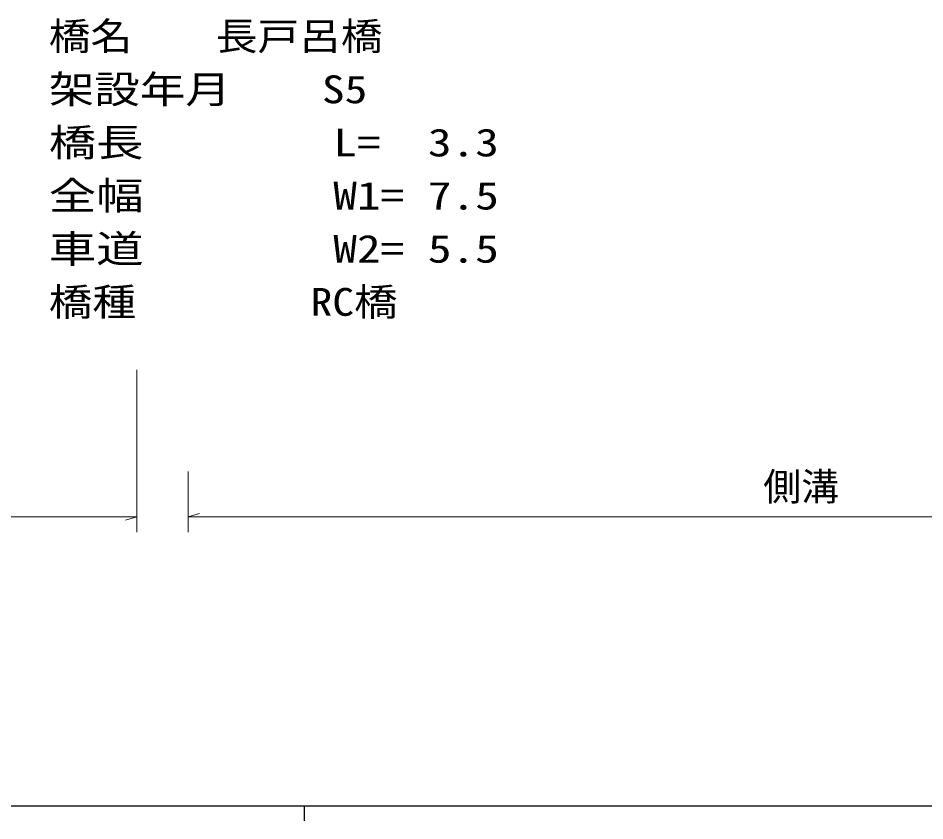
# Model space of a CAD drawing. Units: millimetres, scale not verified. Extents: x 39991 to 679840, y 19995 to 379911.
# Drawn here: x 249101 to 308829, y 203952 to 256811 of the extents above; entities that cross this region are included whole.
import ezdxf
from ezdxf.enums import TextEntityAlignment as Align

# ---------------------------------------------------------------- set-up
doc = ezdxf.new("R2010")
doc.units = ezdxf.units.MM
doc.header["$LTSCALE"] = 999.766
doc.layers.add('M-BGD-HTXT', color=7, linetype='Continuous', lineweight=13)
doc.layers.add('M-TTL-BAND', color=7, linetype='Continuous', lineweight=25)
doc.layers.add('M-STR-HTXT', color=7, linetype='Continuous')
doc.styles.add('ＭＳ ゴシック', font='')
doc.styles.get('ＭＳ ゴシック').set_extended_font_data('MS Gothic')

# ---------------------------------------------------------------- blocks, each defined once
blk = doc.blocks.new('BUHIN76')
at = {"color": 7, "linetype": 'Continuous', "lineweight": 13}
blk.add_line((0, 0), (-571, 531.7), dxfattribs=at)
blk = doc.blocks.new('BUHIN75')
at = {"color": 7, "linetype": 'Continuous', "lineweight": 13}
blk.add_line((0, 0), (571, -531.7), dxfattribs=at)

msp = doc.modelspace()

# ---------------------------------------------------------------- linework, layer by layer
at = {"layer": 'M-BGD-HTXT'}
for p, q in [((256917.6, 222973.2), (256917.6, 233647.2)), ((260292.7, 226967.3), (260292.7, 222973.2)), ((71936.1, 223972.9), (256917.6, 223972.9)), ((260292.7, 223972.9), (368125.5, 223972.9))]:
    msp.add_line(p, q, dxfattribs=at)
at = {"layer": 'M-TTL-BAND'}
for p, q in [((39990.6, 204951.9), (578864.2, 204951.9)), ((267937.2, 204951.9), (267937.2, 203952.1))]:
    msp.add_line(p, q, dxfattribs=at)

# ---------------------------------------------------------------- block references
at = {"layer": 'M-BGD-HTXT', "rotation": 59.00209}
for name, p in [('BUHIN76', (256917.6, 223972.9)), ('BUHIN75', (260292.7, 223972.9))]:
    msp.add_blockref(name, p, dxfattribs=at)

# ---------------------------------------------------------------- texts
at = {"layer": 'M-BGD-HTXT', "style": 'ＭＳ ゴシック'}
msp.add_text('側溝', height=1832, dxfattribs=at).set_placement((298184.5, 224495.8), align=Align.BOTTOM_LEFT)
at = {"layer": 'M-STR-HTXT', "style": 'ＭＳ ゴシック'}
for s, width, p in [('橋名\u3000\u3000長戸呂橋', 1.1, (251120.3, 254154.9)), ('架設年月\u3000\u3000S5', 1.2, (251120.3, 250655.8)), ('橋長\u3000\u3000\u3000\u3000L=  3.3', 1.25, (251120.3, 247156.6)), ('全幅\u3000\u3000\u3000\u3000W1= 7.5', 1.25, (251120.3, 243657.4)), ('車道\u3000\u3000\u3000\u3000W2= 5.5', 1.25, (251120.3, 240158.2)), ('橋種\u3000\u3000\u3000\u3000RC橋', 1.15, (251120.3, 236659))]:
    msp.add_text(s, height=1832, dxfattribs=dict(at, width=width)).set_placement(p, align=Align.BOTTOM_LEFT)

doc.saveas('drawing.dxf')
